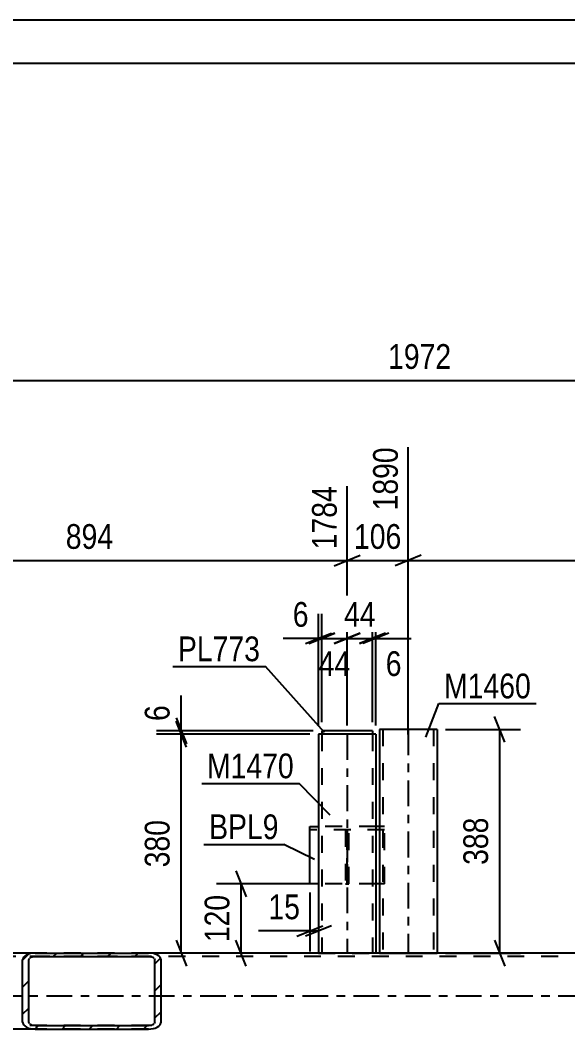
# Model space of a CAD drawing. Header units: millimetres. Extents: x -563 to 626, y -882 to -41.
# Drawn here: x 21 to 84.3, y -157.5 to -40.5 of the extents above; entities that cross this region are included whole.
import ezdxf

# ---------------------------------------------------------------- set-up
doc = ezdxf.new("R2010")
doc.units = ezdxf.units.MM
doc.linetypes.add('DXK_LINE_DOT2', pattern=[3.9198, 1.9599, -1.9599])
doc.linetypes.add('DXK_LINE_DOT3', pattern=[5.9187, 2.979, -0.9799, 0.9799, -0.9799])
doc.styles.add('Arial Narrow', font='ARIALN.TTF', dxfattribs={"height": 0.2})

# ---------------------------------------------------------------- blocks, each defined once
blk = doc.blocks.new('Unknown-761534688-1134')
at = {"color": 5, "linetype": 'Continuous'}
for p, q in [((626.16, -40.53), (-562.84, -40.53)), ((621.16, -45.53), (-557.84, -45.53))]:
    blk.add_line(p, q, dxfattribs=at)
blk = doc.blocks.new('Part-761534688-1347 - 1255')
at = {"color": 2, "linetype": 'Continuous'}
for p, q in [((54.45, -140.52), (54.45, -133.86)), ((54.45, -133.86), (55.45, -133.86)), ((62.51, -133.86), (62.11, -133.86)), ((55.45, -140.52), (54.45, -140.52)), ((62.51, -140.52), (62.11, -140.52))]:
    blk.add_line(p, q, dxfattribs=at)
at = {"color": 7, "linetype": 'DXK_LINE_DOT2'}
for p, q in [((63.11, -134.26), (54.45, -134.26)), ((62.11, -133.86), (55.45, -133.86)), ((63.11, -133.86), (62.51, -133.86)), ((63.11, -140.52), (63.11, -133.86)), ((62.11, -140.52), (55.45, -140.52)), ((63.11, -140.52), (62.51, -140.52))]:
    blk.add_line(p, q, dxfattribs=at)
blk = doc.blocks.new('Part-761534688-1396 - 1255')
at = {"color": 7, "linetype": 'DXK_LINE_DOT2'}
for p, q in [((35.81, -148.53), (-20.53, -148.53)), ((228.22, -148.93), (-60.13, -148.93))]:
    blk.add_line(p, q, dxfattribs=at)
at = {"color": 2, "linetype": 'Continuous'}
blk.add_line((98.8, -148.53), (35.81, -148.53), dxfattribs=at)
at = {"color": 7, "linetype": 'DXK_LINE_DOT3'}
blk.add_line((228.22, -153.53), (-60.13, -153.53), dxfattribs=at)
blk = doc.blocks.new('Part-761534688-1332 - 1255')
at = {"color": 7, "linetype": 'DXK_LINE_DOT2'}
for p, q in [((58.98, -134.26), (58.58, -134.26)), ((58.58, -134.26), (58.58, -140.52)), ((58.98, -140.52), (58.98, -134.26)), ((58.58, -135.26), (58.98, -135.26)), ((58.58, -140.52), (58.98, -140.52))]:
    blk.add_line(p, q, dxfattribs=at)
at = {"color": 7, "linetype": 'DXK_LINE_DOT3'}
for p, q in [((58.78, -134.26), (58.78, -140.52)), ((58.78, -140.52), (58.78, -134.26))]:
    blk.add_line(p, q, dxfattribs=at)
blk = doc.blocks.new('Part-761534688-1417 - 1255')
at = {"color": 2, "linetype": 'Continuous'}
for p, q in [((62.11, -123.19), (55.45, -123.19)), ((55.45, -123.19), (55.45, -148.53)), ((62.11, -123.19), (62.11, -148.53))]:
    blk.add_line(p, q, dxfattribs=at)
at = {"color": 7, "linetype": 'DXK_LINE_DOT2'}
for p, q in [((55.85, -123.19), (55.85, -148.53)), ((55.85, -123.19), (55.88, -123.19)), ((61.71, -123.19), (61.71, -148.53)), ((55.45, -148.53), (55.45, -148.53)), ((55.45, -148.53), (62.11, -148.53)), ((62.11, -148.53), (62.11, -148.53)), ((62.11, -148.53), (62.11, -148.53))]:
    blk.add_line(p, q, dxfattribs=at)
at = {"color": 7, "linetype": 'DXK_LINE_DOT3'}
blk.add_line((58.78, -123.19), (58.78, -148.53), dxfattribs=at)
blk = doc.blocks.new('Part-761534688-1623 - 1255')
at = {"linetype": 'Continuous'}
h = blk.add_hatch(dxfattribs=at)
h.set_pattern_fill('', scale=0.7, style=0, pattern_type=0)
h.set_pattern_definition([(45, (21.2458, -149.327), (-1.57154, 1.57154), [])])
h.paths.add_polyline_path([(21.36, -149.02), (21.25, -149.33), (21.25, -156.53), (21.36, -156.83), (21.67, -157.09), (22.14, -157.27), (22.7, -157.33), (35.8, -157.33), (36.36, -157.27), (36.83, -157.09), (37.15, -156.83), (37.26, -156.53), (37.26, -149.33), (37.15, -149.02), (36.83, -148.76), (36.36, -148.59), (35.8, -148.53), (22.7, -148.53), (22.14, -148.59), (21.67, -148.76)])
h.paths.add_polyline_path([(22.42, -148.96), (22.7, -148.93), (35.8, -148.93), (36.08, -148.96), (36.32, -149.04), (36.48, -149.17), (36.53, -149.33), (36.53, -156.53), (36.48, -156.68), (36.32, -156.81), (36.08, -156.9), (35.8, -156.93), (22.7, -156.93), (22.42, -156.9), (22.19, -156.81), (22.03, -156.68), (21.97, -156.53), (21.97, -149.33), (22.03, -149.17), (22.19, -149.04)])
at = {"color": 2, "linetype": 'Continuous'}
for p, q in [((-2.13, -148.59), (-1.58, -148.53)), ((22.7, -148.53), (-1.58, -148.53)), ((22.7, -148.53), (22.14, -148.59)), ((22.7, -148.53), (35.8, -148.53)), ((36.36, -148.59), (35.8, -148.53)), ((-3.03, -149.33), (-2.92, -149.02)), ((-3.03, -156.53), (-3.03, -149.33)), ((21.36, -149.02), (21.25, -149.33)), ((21.25, -156.53), (21.25, -149.33)), ((21.97, -149.33), (22.03, -149.17)), ((21.97, -156.53), (21.97, -149.33)), ((22.42, -148.96), (22.7, -148.93)), ((22.7, -148.93), (35.8, -148.93)), ((35.8, -148.93), (36.08, -148.96)), ((36.48, -149.17), (36.53, -149.33)), ((36.53, -156.53), (36.53, -149.33)), ((37.26, -149.33), (37.15, -149.02)), ((37.26, -156.53), (37.26, -149.33)), ((-2.92, -156.83), (-3.03, -156.53)), ((21.25, -156.53), (21.36, -156.83)), ((22.03, -156.68), (21.97, -156.53)), ((36.53, -156.53), (36.48, -156.68)), ((37.15, -156.83), (37.26, -156.53)), ((-1.58, -157.33), (-2.13, -157.27)), ((22.7, -157.33), (-1.58, -157.33)), ((22.14, -157.27), (22.7, -157.33)), ((22.7, -156.93), (22.42, -156.9)), ((22.7, -156.93), (35.8, -156.93)), ((22.7, -157.33), (35.8, -157.33)), ((36.08, -156.9), (35.8, -156.93)), ((35.8, -157.33), (36.36, -157.27))]:
    blk.add_line(p, q, dxfattribs=at)
at = {"color": 7, "linetype": 'DXK_LINE_DOT2'}
for p, q in [((11.52, -148.53), (12.08, -148.59)), ((35.8, -148.53), (22.7, -148.53)), ((-2.25, -149.17), (-2.3, -149.33)), ((-2.3, -156.53), (-2.3, -149.33)), ((-1.58, -148.93), (-1.86, -148.96)), ((35.8, -148.93), (-1.58, -148.93)), ((11.8, -148.96), (11.52, -148.93)), ((12.25, -149.33), (12.2, -149.17)), ((12.25, -156.53), (12.25, -149.33)), ((12.87, -149.02), (12.98, -149.33)), ((12.98, -156.53), (12.98, -149.33)), ((-2.3, -156.53), (-2.25, -156.68)), ((12.2, -156.68), (12.25, -156.53)), ((12.98, -156.53), (12.87, -156.83)), ((-1.86, -156.9), (-1.58, -156.93)), ((35.8, -156.93), (-1.58, -156.93)), ((11.52, -156.93), (11.8, -156.9)), ((12.08, -157.27), (11.52, -157.33)), ((35.8, -157.33), (22.7, -157.33))]:
    blk.add_line(p, q, dxfattribs=at)
at = {"color": 2, "linetype": 'Continuous'}
for centre, radius, start, end in [((-1.91, -149.93), 1.36, 99.5182, 138.0638), ((22.37, -149.93), 1.36, 99.5182, 138.0638), ((36.14, -149.93), 1.36, 41.9363, 80.4819), ((22.54, -149.63), 0.681, 99.5182, 138.0638), ((35.97, -149.63), 0.681, 41.9363, 80.4819), ((22.54, -156.22), 0.681, 221.9363, 260.4819), ((35.97, -156.22), 0.681, 279.5182, 318.0638), ((-1.91, -155.92), 1.36, 221.9363, 260.4819), ((22.37, -155.92), 1.36, 221.9363, 260.4819), ((36.14, -155.92), 1.36, 279.5182, 318.0638)]:
    blk.add_arc(centre, radius, start, end, dxfattribs=at)
at = {"color": 7, "linetype": 'DXK_LINE_DOT2'}
for centre, radius, start, end in [((11.86, -149.93), 1.36, 41.9363, 80.4819), ((-1.74, -149.63), 0.681, 99.5182, 138.0638), ((11.69, -149.63), 0.681, 41.9363, 80.4819), ((-1.74, -156.22), 0.681, 221.9363, 260.4819), ((11.69, -156.22), 0.681, 279.5182, 318.0638), ((11.86, -155.92), 1.36, 279.5182, 318.0638)]:
    blk.add_arc(centre, radius, start, end, dxfattribs=at)
blk = doc.blocks.new('Part-761534688-1534 - 1255')
at = {"color": 2, "linetype": 'Continuous'}
for p, q in [((62.51, -122.63), (62.51, -148.53)), ((69.17, -122.63), (62.51, -122.63)), ((69.17, -122.63), (69.17, -148.53)), ((62.51, -148.53), (69.17, -148.53))]:
    blk.add_line(p, q, dxfattribs=at)
at = {"color": 7, "linetype": 'DXK_LINE_DOT2'}
for p, q in [((62.91, -122.63), (62.91, -148.53)), ((62.91, -122.63), (62.94, -122.63)), ((62.94, -122.63), (63, -122.63)), ((63, -122.63), (63.02, -122.63)), ((68.77, -122.63), (68.77, -148.53)), ((68.68, -148.53), (68.74, -148.53)), ((68.74, -148.53), (68.68, -148.53)), ((68.74, -148.53), (68.77, -148.53)), ((68.77, -148.53), (68.74, -148.53))]:
    blk.add_line(p, q, dxfattribs=at)
at = {"color": 7, "linetype": 'DXK_LINE_DOT3'}
blk.add_line((65.84, -122.63), (65.84, -148.53), dxfattribs=at)
blk = doc.blocks.new('Part-761534688-1588 - 1255')
at = {"color": 2, "linetype": 'Continuous'}
for p, q in [((61.71, -122.79), (55.85, -122.79)), ((55.85, -122.79), (55.85, -123.19)), ((61.71, -122.79), (61.71, -123.19))]:
    blk.add_line(p, q, dxfattribs=at)
at = {"color": 7, "linetype": 'DXK_LINE_DOT2'}
blk.add_line((61.71, -123.19), (55.85, -123.19), dxfattribs=at)
blk = doc.blocks.new('StraightDimension-761534688-23387 - 1255')
at = {"color": 7, "linetype": 'Continuous'}
for p, q in [((55.85, -121.79), (55.85, -109.7)), ((58.78, -122.19), (58.78, -109.7)), ((54.35, -112.7), (57.35, -111.5)), ((55.85, -112.1), (58.78, -112.1)), ((60.28, -111.5), (57.28, -112.7))]:
    blk.add_line(p, q, dxfattribs=at)
at = {"color": 0}
blk.add_wipeout([(59.74, -117.05), (59.74, -112.85), (54.89, -112.85), (54.89, -117.05)], dxfattribs=at)
at = {"color": 3, "style": 'Arial Narrow'}
blk.add_text('44', height=2.863, dxfattribs=at).set_placement((55.49, -116.45))
blk = doc.blocks.new('StraightDimension-761534688-23215 - 1255')
at = {"color": 7, "linetype": 'Continuous'}
for p, q in [((1.44, -157.53), (1.44, -70.96)), ((132.88, -157.53), (132.88, -73.63)), ((2.94, -81.64), (-0.06, -82.84)), ((131.38, -82.84), (134.38, -81.64)), ((1.44, -82.24), (132.88, -82.24))]:
    blk.add_line(p, q, dxfattribs=at)
at = {"color": 0}
blk.add_wipeout([(71.42, -81.49), (71.42, -77.29), (62.91, -77.29), (62.91, -81.49)], dxfattribs=at)
at = {"color": 3, "style": 'Arial Narrow'}
blk.add_text('1972', height=2.863, dxfattribs=at).set_placement((63.51, -80.89))
at = {"color": 0, "linetype": 'Continuous'}
blk.add_wipeout([(132.28, -73.03), (128.08, -73.03), (128.08, -81.54), (132.28, -81.54)], dxfattribs=at)
at = {"color": 3, "linetype": 'Continuous', "style": 'Arial Narrow'}
blk.add_text('2895', height=2.863, rotation=90.0002, dxfattribs=at).set_placement((131.68, -80.94))
blk = doc.blocks.new('StraightDimension-761534688-23334 - 1255')
at = {"color": 7, "linetype": 'Continuous'}
for p, q in [((65.84, -123.23), (65.84, -89.97)), ((132.5, -121.63), (132.5, -94.47)), ((67.34, -102.48), (64.34, -103.68)), ((131, -103.68), (134, -102.48)), ((65.84, -103.08), (132.5, -103.08))]:
    blk.add_line(p, q, dxfattribs=at)
at = {"color": 0}
blk.add_wipeout([(103.43, -102.33), (103.43, -98.13), (94.92, -98.13), (94.92, -102.33)], dxfattribs=at)
at = {"color": 3, "style": 'Arial Narrow'}
blk.add_text('1000', height=2.863, dxfattribs=at).set_placement((95.52, -101.73))
at = {"color": 0, "linetype": 'Continuous'}
blk.add_wipeout([(131.9, -93.87), (127.7, -93.87), (127.7, -102.38), (131.9, -102.38)], dxfattribs=at)
at = {"color": 3, "linetype": 'Continuous', "style": 'Arial Narrow'}
blk.add_text('2890', height=2.863, rotation=90.0002, dxfattribs=at).set_placement((131.3, -101.78))
blk = doc.blocks.new('StraightDimension-761534688-23335 - 1255')
at = {"color": 7, "linetype": 'Continuous'}
for p, q in [((65.84, -123.23), (65.84, -89.97)), ((58.78, -122.19), (58.78, -94.47)), ((57.28, -103.68), (60.28, -102.48)), ((67.34, -102.48), (64.34, -103.68)), ((58.78, -103.08), (65.84, -103.08))]:
    blk.add_line(p, q, dxfattribs=at)
at = {"color": 0}
blk.add_wipeout([(65.65, -102.33), (65.65, -98.13), (58.97, -98.13), (58.97, -102.33)], dxfattribs=at)
at = {"color": 3, "style": 'Arial Narrow'}
blk.add_text('106', height=2.863, dxfattribs=at).set_placement((59.57, -101.73))
at = {"color": 0, "linetype": 'Continuous'}
blk.add_wipeout([(65.24, -89.37), (61.04, -89.37), (61.04, -97.88), (65.24, -97.88)], dxfattribs=at)
at = {"color": 3, "linetype": 'Continuous', "style": 'Arial Narrow'}
blk.add_text('1890', height=2.863, rotation=90.0002, dxfattribs=at).set_placement((64.64, -97.28))
blk = doc.blocks.new('StraightDimension-761534688-23336 - 1255')
at = {"color": 7, "linetype": 'Continuous'}
for p, q in [((58.78, -122.19), (58.78, -94.47)), ((-0.82, -123.23), (-0.82, -96.29)), ((0.68, -102.48), (-2.32, -103.68)), ((57.28, -103.68), (60.28, -102.48)), ((-0.82, -103.08), (58.78, -103.08))]:
    blk.add_line(p, q, dxfattribs=at)
at = {"color": 0}
blk.add_wipeout([(32.32, -102.33), (32.32, -98.13), (25.64, -98.13), (25.64, -102.33)], dxfattribs=at)
at = {"color": 3, "style": 'Arial Narrow'}
blk.add_text('894', height=2.863, dxfattribs=at).set_placement((26.24, -101.73))
at = {"color": 0, "linetype": 'Continuous'}
blk.add_wipeout([(58.18, -93.87), (53.98, -93.87), (53.98, -102.38), (58.18, -102.38)], dxfattribs=at)
at = {"color": 3, "linetype": 'Continuous', "style": 'Arial Narrow'}
blk.add_text('1784', height=2.863, rotation=90.0002, dxfattribs=at).set_placement((57.58, -101.78))
blk = doc.blocks.new('StraightDimension-761534688-23385 - 1255')
at = {"color": 7, "linetype": 'Continuous'}
for p, q in [((61.71, -121.79), (61.71, -109.7)), ((62.11, -122.19), (62.11, -109.7)), ((60.21, -112.7), (63.21, -111.5)), ((63.61, -111.5), (60.61, -112.7)), ((61.71, -112.1), (62.11, -112.1)), ((62.11, -112.1), (66.19, -112.1)), ((62.11, -112.1), (66.19, -112.1))]:
    blk.add_line(p, q, dxfattribs=at)
at = {"color": 0}
blk.add_wipeout([(65.67, -117.05), (65.67, -112.85), (62.64, -112.85), (62.64, -117.05)], dxfattribs=at)
at = {"color": 3, "style": 'Arial Narrow'}
blk.add_text('6', height=2.86, dxfattribs=at).set_placement((63.24, -116.45))
blk = doc.blocks.new('StraightDimension-761534688-23386 - 1255')
at = {"color": 7, "linetype": 'Continuous'}
for p, q in [((58.78, -122.19), (58.78, -109.25)), ((61.71, -121.79), (61.71, -109.25)), ((57.28, -112.7), (60.28, -111.5)), ((58.78, -112.1), (61.71, -112.1)), ((63.21, -111.5), (60.21, -112.7))]:
    blk.add_line(p, q, dxfattribs=at)
at = {"color": 0}
blk.add_wipeout([(62.67, -111.35), (62.67, -107.15), (57.82, -107.15), (57.82, -111.35)], dxfattribs=at)
at = {"color": 3, "style": 'Arial Narrow'}
blk.add_text('44', height=2.863, dxfattribs=at).set_placement((58.42, -110.75))
blk = doc.blocks.new('StraightDimension-761534688-23388 - 1255')
at = {"color": 7, "linetype": 'Continuous'}
for p, q in [((55.45, -122.19), (55.45, -109.25)), ((55.85, -121.79), (55.85, -109.25)), ((55.45, -112.1), (51.37, -112.1)), ((55.45, -112.1), (51.37, -112.1)), ((53.95, -112.7), (56.95, -111.5)), ((57.35, -111.5), (54.35, -112.7)), ((55.45, -112.1), (55.85, -112.1))]:
    blk.add_line(p, q, dxfattribs=at)
at = {"color": 0}
blk.add_wipeout([(54.92, -111.35), (54.92, -107.15), (51.89, -107.15), (51.89, -111.35)], dxfattribs=at)
at = {"color": 3, "style": 'Arial Narrow'}
blk.add_text('6', height=2.86, dxfattribs=at).set_placement((52.49, -110.75))
blk = doc.blocks.new('StraightDimension-761534688-23423 - 1255')
at = {"color": 7, "linetype": 'Continuous'}
for p, q in [((45.91, -139.02), (47.11, -142.02)), ((54.45, -140.52), (43.66, -140.52)), ((46.51, -148.53), (46.51, -140.52)), ((47.11, -150.03), (45.91, -147.03)), ((54.45, -148.53), (43.66, -148.53))]:
    blk.add_line(p, q, dxfattribs=at)
at = {"color": 0}
blk.add_wipeout([(45.76, -141.19), (41.56, -141.19), (41.56, -147.87), (45.76, -147.87)], dxfattribs=at)
at = {"color": 3, "style": 'Arial Narrow'}
blk.add_text('120', height=2.863, rotation=90.0002, dxfattribs=at).set_placement((45.16, -147.27))
blk = doc.blocks.new('StraightDimension-761534688-23443 - 1255')
at = {"color": 7, "linetype": 'Continuous'}
for p, q in [((54.45, -141.52), (54.45, -148.36)), ((55.45, -141.52), (55.45, -148.36)), ((54.45, -145.96), (48.54, -145.96)), ((54.45, -145.96), (48.54, -145.96)), ((52.95, -146.56), (55.95, -145.36)), ((56.95, -145.36), (53.95, -146.56)), ((54.45, -145.96), (55.45, -145.96))]:
    blk.add_line(p, q, dxfattribs=at)
at = {"color": 0}
blk.add_wipeout([(53.92, -145.21), (53.92, -141.01), (49.07, -141.01), (49.07, -145.21)], dxfattribs=at)
at = {"color": 3, "style": 'Arial Narrow'}
blk.add_text('15', height=2.863, dxfattribs=at).set_placement((49.67, -144.61))
blk = doc.blocks.new('StraightDimension-761534688-23460 - 1255')
at = {"color": 7, "linetype": 'Continuous'}
for p, q in [((77.03, -124.13), (75.83, -121.13)), ((70.17, -122.63), (78.83, -122.63)), ((76.43, -148.53), (76.43, -122.63)), ((75.83, -147.03), (77.03, -150.03)), ((70.17, -148.53), (78.83, -148.53))]:
    blk.add_line(p, q, dxfattribs=at)
at = {"color": 0}
blk.add_wipeout([(75.68, -132.24), (71.48, -132.24), (71.48, -138.92), (75.68, -138.92)], dxfattribs=at)
at = {"color": 3, "style": 'Arial Narrow'}
blk.add_text('388', height=2.863, rotation=90.0002, dxfattribs=at).set_placement((75.08, -138.32))
blk = doc.blocks.new('StraightDimension-761534688-23477 - 1255')
at = {"color": 7, "linetype": 'Continuous'}
for p, q in [((39.59, -122.79), (39.59, -118.71)), ((39.59, -122.79), (39.59, -118.71)), ((38.99, -121.29), (40.19, -124.29)), ((54.85, -122.79), (36.74, -122.79)), ((40.19, -124.69), (38.99, -121.69)), ((39.59, -123.19), (39.59, -122.79)), ((54.45, -123.19), (36.74, -123.19))]:
    blk.add_line(p, q, dxfattribs=at)
at = {"color": 0}
blk.add_wipeout([(38.84, -119.24), (34.64, -119.24), (34.64, -122.26), (38.84, -122.26)], dxfattribs=at)
at = {"color": 3, "style": 'Arial Narrow'}
blk.add_text('6', height=2.86, rotation=90.0002, dxfattribs=at).set_placement((38.24, -121.66))
blk = doc.blocks.new('StraightDimension-761534688-23478 - 1255')
at = {"color": 7, "linetype": 'Continuous'}
for p, q in [((40.19, -124.69), (38.99, -121.69)), ((54.45, -123.19), (36.74, -123.19)), ((39.59, -148.53), (39.59, -123.19)), ((38.99, -147.03), (40.19, -150.03)), ((54.45, -148.53), (36.74, -148.53))]:
    blk.add_line(p, q, dxfattribs=at)
at = {"color": 0}
blk.add_wipeout([(38.84, -132.52), (34.64, -132.52), (34.64, -139.2), (38.84, -139.2)], dxfattribs=at)
at = {"color": 3, "style": 'Arial Narrow'}
blk.add_text('380', height=2.863, rotation=90.0002, dxfattribs=at).set_placement((38.24, -138.6))
blk = doc.blocks.new('Mark-761534688-1413 - 1255')
at = {"color": 30, "linetype": 'Continuous'}
for p in [(41.97, -128.89), (56.81, -132.58)]:
    blk.add_line(p, (53.22, -128.89), dxfattribs=at)
at = {"color": 0}
blk.add_wipeout([(52.62, -128.29), (52.62, -125.29), (42.57, -125.29), (42.57, -128.29)], dxfattribs=at)
blk.add_wipeout([(52.62, -128.29), (52.62, -125.29), (42.57, -125.29), (42.57, -128.29)], dxfattribs=at)
at = {"color": 3, "style": 'Arial Narrow'}
blk.add_text('M1470', height=2.863, dxfattribs=at).set_placement((42.57, -128.29))
blk = doc.blocks.new('Mark-761534688-1343 - 1255')
at = {"color": 30, "linetype": 'Continuous'}
for p in [(42.22, -135.94), (54.99, -137.68)]:
    blk.add_line(p, (51.46, -135.94), dxfattribs=at)
at = {"color": 0}
blk.add_wipeout([(50.86, -135.34), (50.86, -132.34), (42.82, -132.34), (42.82, -135.34)], dxfattribs=at)
blk.add_wipeout([(50.86, -135.34), (50.86, -132.34), (42.82, -132.34), (42.82, -135.34)], dxfattribs=at)
at = {"color": 3, "style": 'Arial Narrow'}
blk.add_text('BPL9', height=2.863, dxfattribs=at).set_placement((42.82, -135.34))
blk = doc.blocks.new('Mark-761534688-1530 - 1255')
at = {"color": 30, "linetype": 'Continuous'}
for p, q in [((67.87, -123.54), (69.39, -119.64)), ((69.39, -119.64), (80.64, -119.64))]:
    blk.add_line(p, q, dxfattribs=at)
at = {"color": 0}
blk.add_wipeout([(80.04, -119.04), (80.04, -116.04), (69.99, -116.04), (69.99, -119.04)], dxfattribs=at)
blk.add_wipeout([(80.04, -119.04), (80.04, -116.04), (69.99, -116.04), (69.99, -119.04)], dxfattribs=at)
at = {"color": 3, "style": 'Arial Narrow'}
blk.add_text('M1460', height=2.863, dxfattribs=at).set_placement((69.99, -119.04))
blk = doc.blocks.new('Mark-761534688-1584 - 1255')
at = {"color": 30, "linetype": 'Continuous'}
for p in [(38.61, -115.34), (56.15, -122.98)]:
    blk.add_line(p, (49.32, -115.34), dxfattribs=at)
at = {"color": 0}
blk.add_wipeout([(48.72, -114.74), (48.72, -111.74), (39.21, -111.74), (39.21, -114.74)], dxfattribs=at)
blk.add_wipeout([(48.72, -114.74), (48.72, -111.74), (39.21, -111.74), (39.21, -114.74)], dxfattribs=at)
at = {"color": 3, "style": 'Arial Narrow'}
blk.add_text('PL773', height=2.863, dxfattribs=at).set_placement((39.21, -114.74))

msp = doc.modelspace()

# ---------------------------------------------------------------- block references
for name in ['Unknown-761534688-1134', 'Part-761534688-1588 - 1255', 'Part-761534688-1534 - 1255', 'Part-761534688-1417 - 1255', 'Part-761534688-1347 - 1255', 'Part-761534688-1332 - 1255', 'Part-761534688-1396 - 1255', 'Part-761534688-1623 - 1255']:
    msp.add_blockref(name, (0, 0))

# ---------------------------------------------------------------- next in the draw order: block references
msp.add_blockref('StraightDimension-761534688-23387 - 1255', (0, 0))

# ---------------------------------------------------------------- next in the draw order: block references
msp.add_blockref('StraightDimension-761534688-23215 - 1255', (0, 0))

# ---------------------------------------------------------------- next in the draw order: block references
for name in ['StraightDimension-761534688-23334 - 1255', 'StraightDimension-761534688-23423 - 1255']:
    msp.add_blockref(name, (0, 0))

# ---------------------------------------------------------------- next in the draw order: block references
for name in ['StraightDimension-761534688-23335 - 1255', 'StraightDimension-761534688-23460 - 1255', 'StraightDimension-761534688-23443 - 1255']:
    msp.add_blockref(name, (0, 0))

# ---------------------------------------------------------------- next in the draw order: block references
for name in ['StraightDimension-761534688-23336 - 1255', 'Mark-761534688-1530 - 1255']:
    msp.add_blockref(name, (0, 0))

# ---------------------------------------------------------------- next in the draw order: block references
msp.add_blockref('StraightDimension-761534688-23385 - 1255', (0, 0))

# ---------------------------------------------------------------- next in the draw order: block references
msp.add_blockref('StraightDimension-761534688-23386 - 1255', (0, 0))

# ---------------------------------------------------------------- next in the draw order: block references
msp.add_blockref('StraightDimension-761534688-23388 - 1255', (0, 0))

# ---------------------------------------------------------------- next in the draw order: block references
msp.add_blockref('StraightDimension-761534688-23477 - 1255', (0, 0))

# ---------------------------------------------------------------- next in the draw order: block references
msp.add_blockref('StraightDimension-761534688-23478 - 1255', (0, 0))

# ---------------------------------------------------------------- next in the draw order: block references
for name in ['Mark-761534688-1584 - 1255', 'Mark-761534688-1413 - 1255']:
    msp.add_blockref(name, (0, 0))

# ---------------------------------------------------------------- next in the draw order: block references
msp.add_blockref('Mark-761534688-1343 - 1255', (0, 0))

doc.saveas('drawing.dxf')
